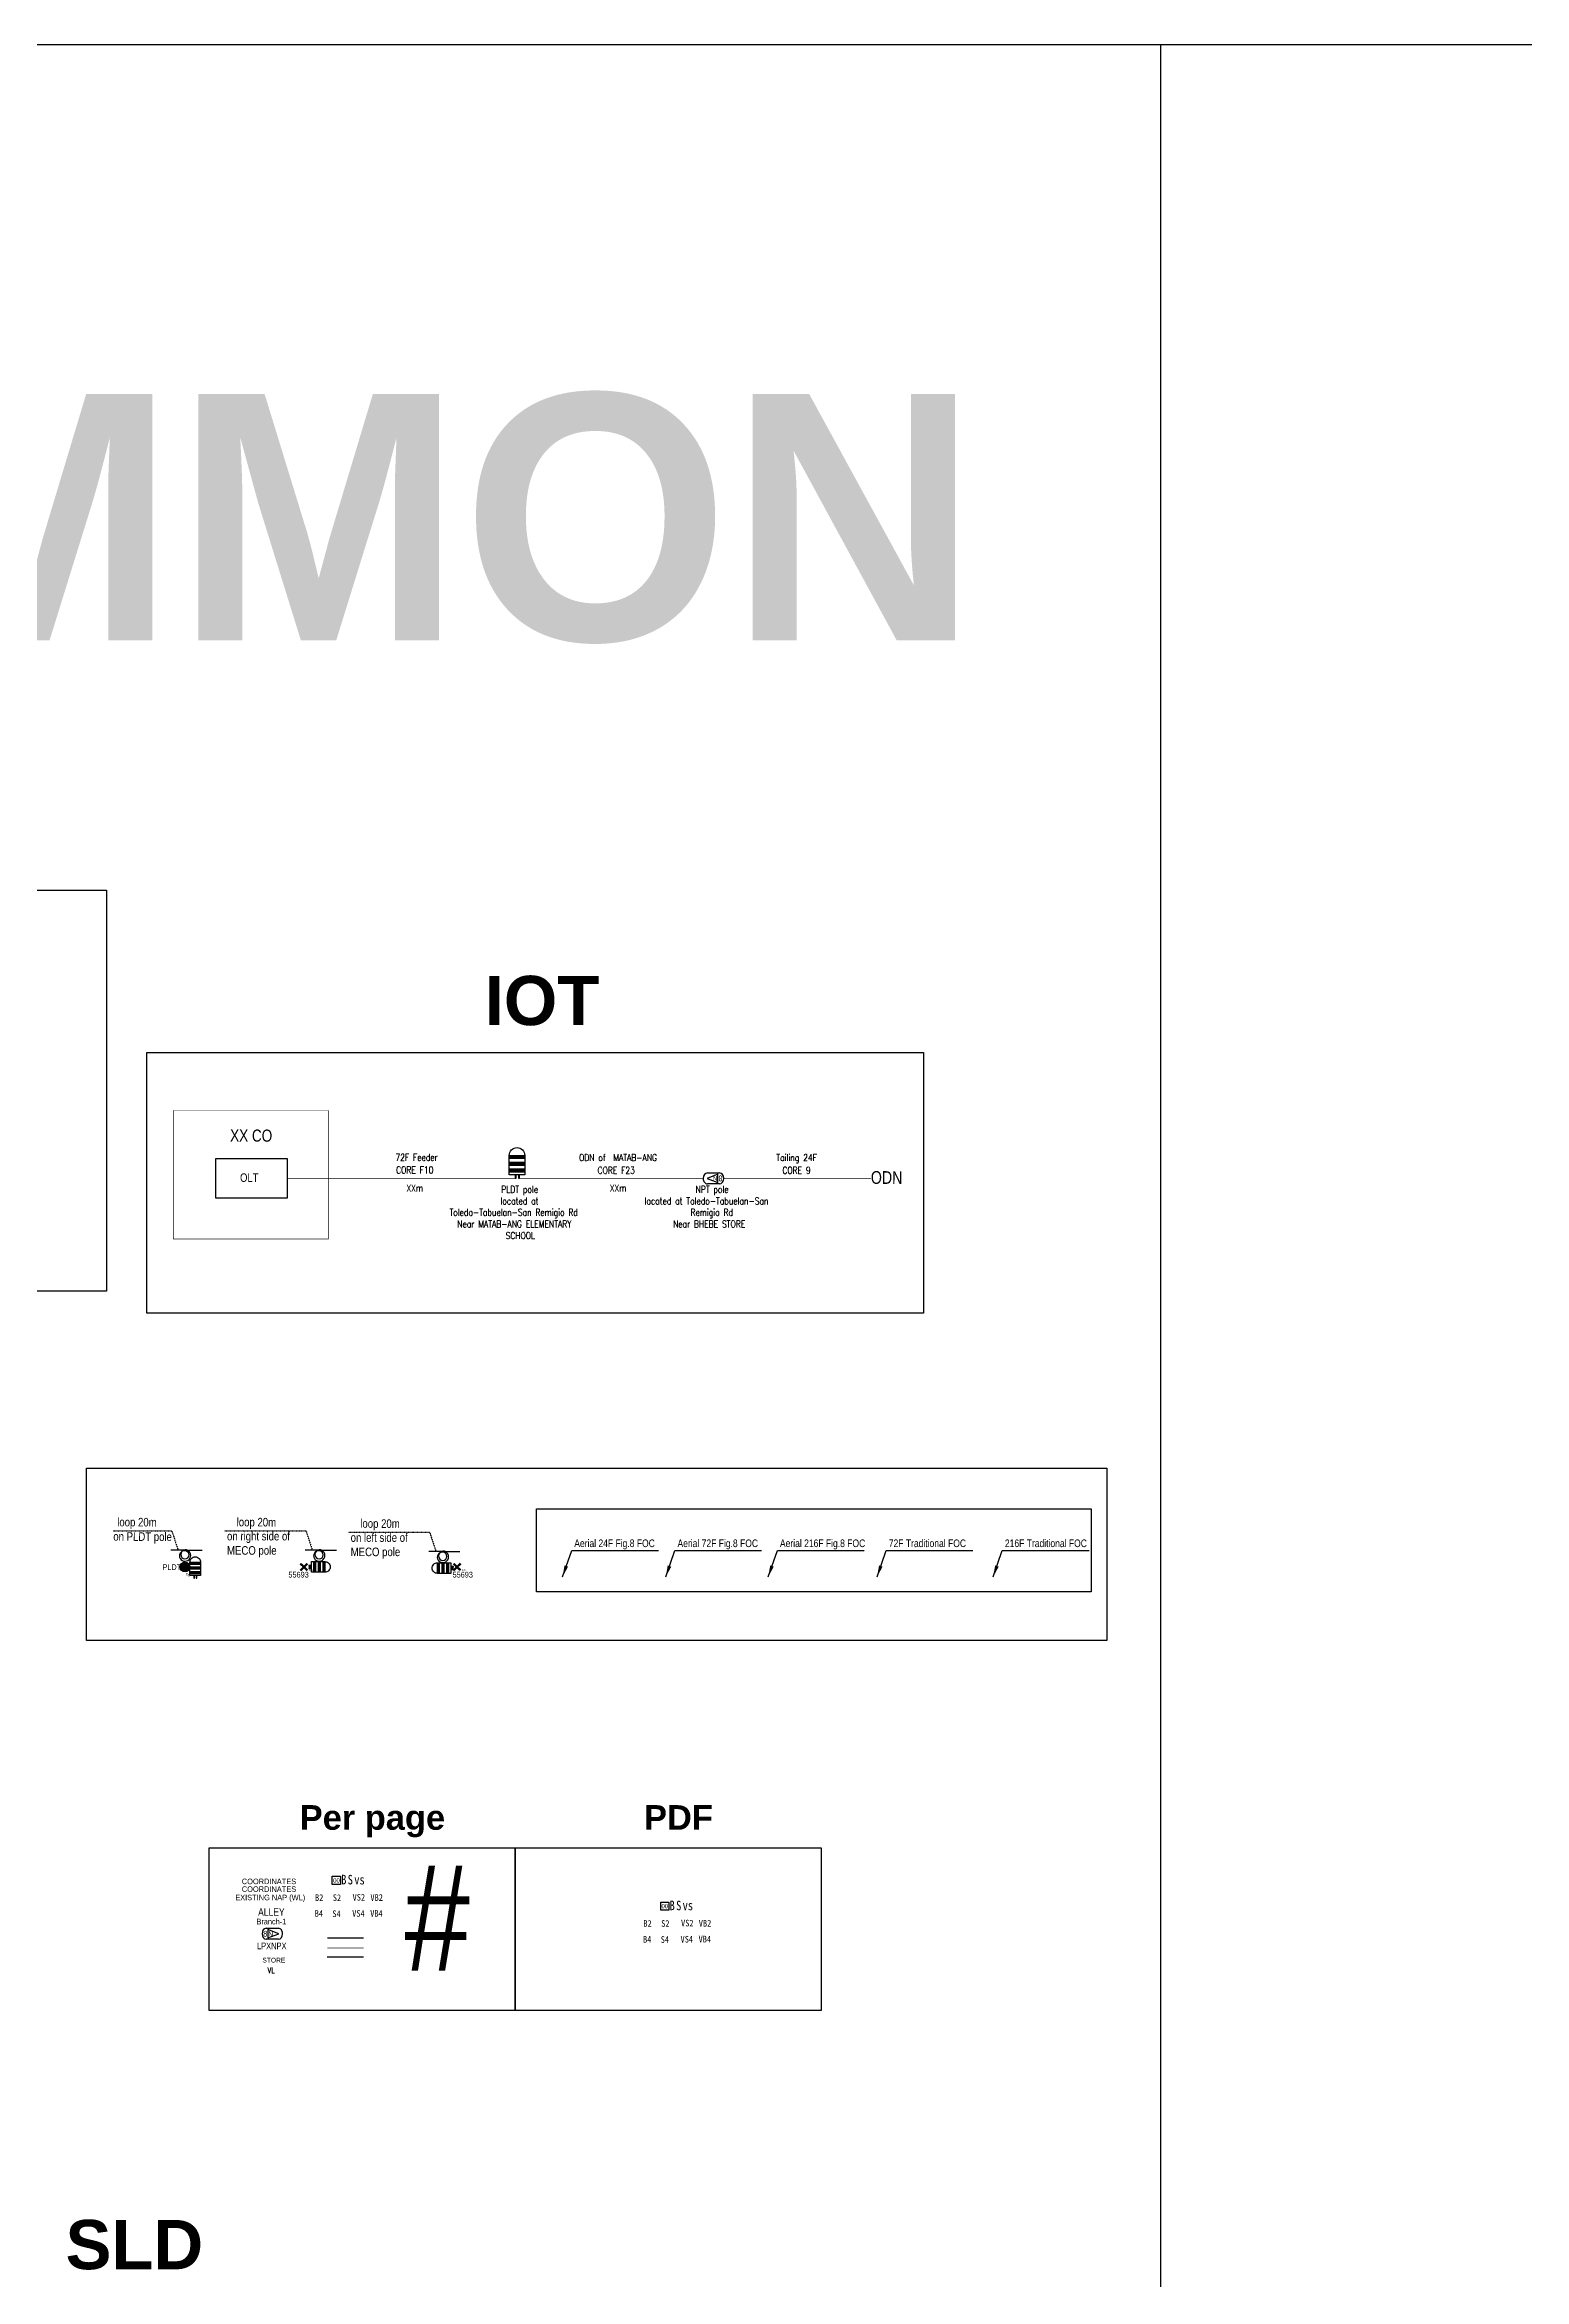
# Model space of a CAD drawing. Extents: x -663610 to -207124, y 70878 to 297551.
# Drawn here: x -254919 to -253368, y 80671 to 83014 of the extents above; entities that cross this region are included whole.
import ezdxf
from ezdxf.enums import TextEntityAlignment as Align

# ---------------------------------------------------------------- set-up
doc = ezdxf.new("R2010")
doc.units = 0
doc.header["$LTSCALE"] = 0.3
doc.linetypes.add('ACAD_ISO05W100', pattern=[33, 24, -3, 0, -3, 0, -3])
doc.linetypes.add('DASHED', pattern=[0.75, 0.5, -0.25])
doc.layers.get('0').update_dxf_attribs({"linetype": 'CONTINUOUS'})
for name, color, linetype in [('BASEMAP', 7, 'CONTINUOUS'), ('BOX No.', 7, 'CONTINUOUS'), ('CA 12 in', 7, 'CONTINUOUS'), ('CA 14 in', 7, 'CONTINUOUS'), ('CA 6 in', 7, 'CONTINUOUS'), ('CA 8 in', 7, 'CONTINUOUS'), ('COORDINATES', 3, 'CONTINUOUS'), ('DEG 12 in', 7, 'CONTINUOUS'), ('DEG 14 in', 7, 'CONTINUOUS'), ('DEG 6 in', 7, 'CONTINUOUS'), ('DEG 8 in', 7, 'CONTINUOUS'), ('Dome-Type Closure', 7, 'CONTINUOUS'), ('Electric Pole ID', 7, 'CONTINUOUS'), ('Electrical Pole (Circular Conc.)', 7, 'CONTINUOUS'), ('EXISTING DP ID', 2, 'CONTINUOUS'), ('EXISTING NAP AND LCP', 2, 'CONTINUOUS'), ('Existing NAP ID', 2, 'CONTINUOUS'), ('FOC Distribution Diagram', 1, 'CONTINUOUS'), ('FOC Distribution Diagram (Proposed)', 1, 'CONTINUOUS'), ('Gridlines', 7, 'CONTINUOUS'), ('House Number', 6, 'CONTINUOUS'), ('Loop', 7, 'CONTINUOUS'), ('Main or Branch', 7, 'CONTINUOUS'), ('NAP Boundary', 1, 'CONTINUOUS'), ('NAP-F.core used', 1, 'CONTINUOUS'), ('PLDT or SMART Pole ID', 7, 'CONTINUOUS'), ('PLDT Pole (Cirular Conc.)', 7, 'CONTINUOUS'), ('Proposed NAP', 7, 'CONTINUOUS'), ('Road Name', 7, 'CONTINUOUS'), ('Site boundry', 7, 'CONTINUOUS'), ('Survey sequence', 7, 'CONTINUOUS'), ('Vacant', 1, 'CONTINUOUS')]:
    doc.layers.add(name, color=color, linetype=linetype)
for name, color, linetype, lineweight in [('Pole size-Big', 251, 'CONTINUOUS', 0), ('Pole size-Small', 251, 'CONTINUOUS', 0), ('Pole size-very small', 251, 'CONTINUOUS', 0)]:
    doc.layers.add(name, color=color, linetype=linetype, lineweight=lineweight)
doc.styles.add('Mark', font='arial.ttf', dxfattribs={"width": 0.8, "height": 2.5})
doc.styles.add('ROMANS', font='ROMANS.SHX', dxfattribs={"width": 0.8, "height": 2})
doc.styles.get("Standard").update_dxf_attribs({"font": '', "width": 0.8})
doc.styles.add('WMF-Arial Unicode MS0', font='')
doc.styles.get('Standard').set_extended_font_data('FangSong_GB2312')
doc.styles.get('WMF-Arial Unicode MS0').set_extended_font_data('Arial Unicode MS', bold=True)
doc.linetypes.add('FENCELINE2', pattern='A,6.35,-2.54,[132,ltypeshp.shx,S=2.54,R=0,X=-2.54,Y=0],-2.54,25.4', length=36.83)
doc.dimstyles.new('ISO-25£¨lijuntu£©', dxfattribs={"dimtxt": 10, "dimasz": 6, "dimexe": 3, "dimexo": 0, "dimgap": 2, "dimtad": 3, "dimtih": 1, "dimtoh": 1, "dimtxsty": 'Standard', "dimcen": 3, "dimaunit": 1, "dimadec": 0, "dimazin": 0, "dimtfac": 1, "dimtmove": 0, "dimatfit": 3, "dimfxl": 1, "dimarcsym": 0})

# ---------------------------------------------------------------- blocks, each defined once
blk = doc.blocks.new('Dome-Type Closure')
at = {"ltscale": 0.3}
h = blk.add_hatch(color=256, dxfattribs=at)
h.paths.add_polyline_path([(66140.524, 7972.167), (66140.508, 7972.167), (66140.508, 7972.112), (66140.524, 7972.112)])
h.paths.add_polyline_path([(66140.578, 7972.167), (66140.563, 7972.167), (66140.563, 7972.112), (66140.578, 7972.112)])
at = {"color": 7, "linetype": 'Continuous'}
for p, q in [((66140.413, 7972.374), (66140.663, 7972.374)), ((66140.413, 7972.342), (66140.663, 7972.342)), ((66140.413, 7972.327), (66140.663, 7972.327)), ((66140.414, 7972.483), (66140.664, 7972.483)), ((66140.414, 7972.452), (66140.664, 7972.452)), ((66140.414, 7972.436), (66140.664, 7972.436)), ((66140.414, 7972.264), (66140.664, 7972.264)), ((66140.414, 7972.233), (66140.664, 7972.233)), ((66140.414, 7972.217), (66140.664, 7972.217)), ((66140.415, 7972.358), (66140.665, 7972.358)), ((66140.416, 7972.467), (66140.666, 7972.467)), ((66140.416, 7972.249), (66140.666, 7972.249))]:
    blk.add_line(p, q, dxfattribs=at)
blk.add_lwpolyline([(66140.664, 7972.483), (66140.664, 7972.17), (66140.414, 7972.17), (66140.414, 7972.483, -0.414214), (66140.539, 7972.608, -0.414214)], format="xyb", close=True, dxfattribs=at)
for points in [[(66140.508, 7972.112), (66140.524, 7972.112), (66140.524, 7972.167), (66140.508, 7972.167)], [(66140.563, 7972.112), (66140.578, 7972.112), (66140.578, 7972.167), (66140.563, 7972.167)]]:
    blk.add_lwpolyline(points, close=True, dxfattribs=at)
blk = doc.blocks.new('PROPOSED NAP')
at = {"color": 7, "linetype": 'Continuous'}
for p, q in [((74519.12, 11201.41), (74524.62, 11201.41)), ((74524.62, 11196.53), (74519.12, 11196.53))]:
    blk.add_line(p, q, dxfattribs=at)
blk.add_lwpolyline([(74524.77, 11198.97), (74519.88, 11200.8), (74519.88, 11197.14)], close=True, dxfattribs=at)
for centre, start_param, end_param in [((74519.12, 11198.97), 3.141593, 4.712389), ((74519.12, 11198.97), 4.712389, 6.283185), ((74524.62, 11198.97), 1.570796, 3.141593), ((74524.62, 11198.97), 0, 1.570796)]:
    blk.add_ellipse(centre, major_axis=(0, -2.44), ratio=0.75, start_param=start_param, end_param=end_param, dxfattribs=at)
at = {"color": 7, "style": 'Mark', "width": 0.8}
for s, height, p in [('8', 2.55, (74518.73, 11197.68)), ('N', 2.12, (74521.16, 11197.9))]:
    blk.add_text(s, height=height, dxfattribs=at).set_placement(p, align=Align.CENTER)
blk = doc.blocks.new('LOOP')
for p, q in [((-3.5, 1.41), (0, 1.41)), ((0, 1.29), (4.22, 1.29))]:
    blk.add_line(p, q)
for centre, radius, start, end in [((-0.12, -0.13), 1.28, 84.6247, 275.3753), ((0.02, 0.2), 1.09, 91.2841, 267.6599), ((-0.03, 0.13), 1.02, 270.5017, 88.3653), ((0, 0), 1.41, 269.992, 90.008)]:
    blk.add_arc(centre, radius, start, end)
blk = doc.blocks.new('PLDT Pole (Cirular Conc.)')
at = {"ltscale": 0.3}
blk.add_hatch(color=256, dxfattribs=at).paths.add_polyline_path([(-322433.1, 145724.2, 1), (-322438.4, 145724.2, 1)])
at = {"color": 7, "linetype": 'Continuous'}
blk.add_circle((-322435.8, 145724.2), 2.63, dxfattribs=at)
at = {"insert": (-322432.5, 145721.1), "char_height": 1.2, "width": 3.754, "attachment_point": 5}
blk.add_mtext('{\\fArial|b1|i0|c0|p34;\\C7;CC}', dxfattribs=at)
blk = doc.blocks.new('Electrical Pole (Circular Conc.)')
at = {"const_width": 1.18}
for points in [[(-322437.5, 145744.4), (-322433.6, 145740.7)], [(-322437.5, 145740.6), (-322433.6, 145744.4)]]:
    blk.add_lwpolyline(points, dxfattribs=at)
at = {"color": 1, "lineweight": 0, "ltscale": 2, "insert": (-322432.9, 145741.5), "char_height": 1.2, "width": 1.894, "attachment_point": 1}
blk.add_mtext('{\\fArial|b0|i0|c0|p34;\\C7;CC}', dxfattribs=at)

msp = doc.modelspace()

# ---------------------------------------------------------------- linework, layer by layer
at = {"color": 0, "linetype": 'DASHED', "ltscale": 0.3}
for p, q in [((-254847.4, 81456.1), (-254786, 81456.1)), ((-254786, 81456.1), (-254779.4, 81436.2)), ((-254730.8, 81456.1), (-254645.3, 81456.1)), ((-254645.3, 81456.1), (-254638.7, 81436.2)), ((-254600.6, 81454.7), (-254515.7, 81454.7)), ((-254515.7, 81454.7), (-254509.1, 81434.7))]:
    msp.add_line(p, q, dxfattribs=at)
at = {"ltscale": 2}
msp.add_lwpolyline([(-254403.5, 81479), (-253822, 81479), (-253822, 81392), (-254403.5, 81392)], close=True, dxfattribs=at)
at = {"layer": 'BASEMAP', "color": 152, "ltscale": 2, "true_color": 0x2776bb}
for points in [[(-255762.3, 83013.7), (-248424.4, 83013.7), (-248424.4, 78378.8), (-255762.3, 78378.8)], [(-255434.6, 82127.6), (-254854.5, 82127.6), (-254854.5, 81707.2), (-255434.6, 81707.2)], [(-254812.1, 81957.3), (-253997.8, 81957.3), (-253997.8, 81684.2), (-254812.1, 81684.2)], [(-254875.2, 81521.5), (-253805.8, 81521.5), (-253805.8, 81341.1), (-254875.2, 81341.1)]]:
    msp.add_lwpolyline(points, close=True, dxfattribs=at)
msp.add_lwpolyline([(-253749.6, 83013.7), (-253749.6, 78378.8)], dxfattribs=at)
at = {"layer": 'BASEMAP', "color": 143, "ltscale": 2, "true_color": 0x7aafdf}
for points in [[(-254746.7, 81123.8), (-254425.9, 81123.8), (-254425.9, 80953.1), (-254746.7, 80953.1)], [(-254425.9, 81123.8), (-254105.1, 81123.8), (-254105.1, 80953.1), (-254425.9, 80953.1)]]:
    msp.add_lwpolyline(points, close=True, dxfattribs=at)
at = {"layer": 'FOC Distribution Diagram', "linetype": 'DASHED', "ltscale": 50, "const_width": 0.518}
msp.add_lwpolyline([(-254784.3, 81896.6), (-254621.8, 81896.6), (-254621.8, 81761.8), (-254784.3, 81761.8)], close=True, dxfattribs=at)
at = {"layer": 'FOC Distribution Diagram (Proposed)', "color": 1, "linetype": 'DASHED', "ltscale": 50, "const_width": 0.518}
for points in [[(-254664.8, 81825.4), (-254425.5, 81825.4)], [(-254421.9, 81825.4), (-254228.8, 81825.4)], [(-254207.3, 81825.4), (-254053.1, 81825.4)]]:
    msp.add_lwpolyline(points, dxfattribs=at)
at = {"layer": 'Gridlines', "color": 251, "ltscale": 2}
msp.add_lwpolyline([(-254622.9, 81009.4), (-254584.9, 81009.4)], dxfattribs=at)
at = {"layer": 'NAP Boundary', "color": 5, "linetype": 'ACAD_ISO05W100', "lineweight": 0, "ltscale": 2, "const_width": 1.56}
msp.add_lwpolyline([(-254622.9, 81029.2), (-254584.9, 81029.2)], dxfattribs=at)
at = {"layer": 'NAP-F.core used', "color": 7, "ltscale": 2}
msp.add_lwpolyline([(-254664.8, 81825.4), (-254664.8, 81804.7), (-254739.8, 81804.7), (-254739.8, 81846.3), (-254664.8, 81846.3), (-254664.8, 81825.5)], dxfattribs=at)
at = {"layer": 'Site boundry', "color": 116, "linetype": 'FENCELINE2', "lineweight": 0, "ltscale": 5, "true_color": 0x136734, "const_width": 0.605}
msp.add_lwpolyline([(-254622.9, 81018.8), (-254584.9, 81018.8)], dxfattribs=at)
at = {"layer": 'Survey sequence', "color": 9, "ltscale": 2, "true_color": 0xc7c8ca}
for points in [[(-254617.7, 81093.9), (-254609.2, 81093.9), (-254609.2, 81085.4), (-254617.7, 81085.4)], [(-254273.4, 81066.8), (-254264.9, 81066.8), (-254264.9, 81058.4), (-254273.4, 81058.4)]]:
    msp.add_lwpolyline(points, close=True, dxfattribs=at)

# ---------------------------------------------------------------- block references
at = {"layer": 'Dome-Type Closure'}
for p, xscale, yscale, zscale in [((-4540601.3, -434800), 64.80408791394439, 64.80408791394439, 64.80408791394439), ((-3231273.3, -277361.3), 45.00283882912481, 45.00283882912481, 45.00283882913465)]:
    msp.add_blockref('Dome-Type Closure', p, dxfattribs=dict(at, xscale=xscale, yscale=yscale, zscale=zscale))
at = {"layer": 'Dome-Type Closure', "xscale": 45.00283882912481, "yscale": 45.00283882912481, "zscale": 45.00283882913465}
for p, rotation in [((-613409.9, 3057930.1), 270.0000000005929), ((104277, -2895095.1), 90.00000000059283)]:
    msp.add_blockref('Dome-Type Closure', p, dxfattribs=dict(at, rotation=rotation))
at = {"layer": 'Electrical Pole (Circular Conc.)', "color": 1, "lineweight": 0, "xscale": 1.91930200002389, "yscale": 1.91930200002389, "zscale": 1.919302000013738}
for p in [(364203.8, -198305.9), (364364.3, -198305.9)]:
    msp.add_blockref('Electrical Pole (Circular Conc.)', p, dxfattribs=at)
at = {"layer": 'EXISTING NAP AND LCP', "color": 1, "xscale": 2.347523674960324, "yscale": 2.347523674887796, "zscale": 2.347523674886913}
msp.add_blockref('PROPOSED NAP', (-429622.4, 54743.8), dxfattribs=at)
at = {"layer": 'Loop', "xscale": 4.241880405985285, "yscale": 4.241880406014388, "zscale": 4.241880406006983}
for p in [(-254772, 81430.2), (-254631.3, 81430.2), (-254501.7, 81428.7)]:
    msp.add_blockref('LOOP', p, dxfattribs=at)
at = {"layer": 'PLDT Pole (Cirular Conc.)', "color": 1, "lineweight": 0, "xscale": 1.919302000001431, "yscale": 1.91930200002389, "zscale": 1.919302000013738, "rotation": 333.3465814782168}
msp.add_blockref('PLDT Pole (Cirular Conc.)', (172852, -446162.2), dxfattribs=at)
at = {"layer": 'Proposed NAP', "color": 1, "xscale": 2.347523674950935, "yscale": 2.347523674950935, "zscale": 2.347523674950935, "rotation": 180}
msp.add_blockref('PROPOSED NAP', (-79276.2, 108115.2), dxfattribs=at)

# ---------------------------------------------------------------- texts
at = {"color": 7, "style": 'Mark', "width": 0.8}
for s, height, p in [('XX CO', 12.7, (-254702.7, 81863.9)), ('OLT', 8.89, (-254704.7, 81821.7))]:
    msp.add_text(s, height=height, rotation=359.6907, dxfattribs=at).set_placement(p, align=Align.CENTER)
at = {"style": 'ROMANS', "width": 0.8}
for s, height, p in [('72F Feeder', 7.26, (-254529.3, 81843.9)), ('ODN of  MATAB-ANG', 7.258, (-254318.1, 81843.6)), ('Tailing 24F', 7.258, (-254130.9, 81843.6)), ('CORE F10', 7.26, (-254531.2, 81830.5)), ('XXm', 7.26, (-254531.2, 81811.5)), ('CORE F23', 7.26, (-254320, 81830.2)), ('XXm', 7.26, (-254318.1, 81811.5)), ('CORE 9', 7.26, (-254131, 81830.2))]:
    msp.add_text(s, height=height, dxfattribs=at).set_placement(p, align=Align.CENTER)
at = {"style": 'Mark', "width": 0.8}
msp.add_text('ODN', height=13.34, rotation=359.6907, dxfattribs=at).set_placement((-254036.6, 81819.6), align=Align.CENTER)
at = {"lineweight": 5, "style": 'Mark', "width": 0.8}
for s, p in [('loop 20m', (-254843.1, 81460.7, 27.8)), ('loop 20m', (-254717.9, 81460.7, 27.8)), ('loop 20m', (-254588.3, 81459.2, 27.8)), ('on PLDT pole', (-254847.2, 81445.6, 27.8))]:
    msp.add_text(s, height=8.99, rotation=359.65, dxfattribs=at).set_placement(p)
at = {"color": 1, "lineweight": 5, "style": 'Mark', "width": 0.8}
for s, p in [('Aerial 24F Fig.8 FOC', (-254364, 81438.9, 13.9)), ('Aerial 72F Fig.8 FOC', (-254255.8, 81438.9, 13.9)), ('Aerial 216F Fig.8 FOC', (-254148.4, 81438.9, 13.9)), ('72F Traditional FOC', (-254034.3, 81438.9, 13.9)), ('216F Traditional FOC', (-253912.6, 81438.9, 13.9))]:
    msp.add_text(s, height=8, dxfattribs=at).set_placement(p)
at = {"color": 0, "ltscale": 2, "char_height": 7.258, "width": 151.084, "attachment_point": 1, "style": 'ROMANS'}
for s, insert in [('\\pi54.39107;PLDT pole \\P\\pi53.56163;located at \\P\\pi0.06275;Toledo-Tabuelan-San Remigio Rd \\P\\pi8.35715;Near MATAB-ANG ELEMENTARY \\P\\pi58.95299;SCHOOL  ', (-254494.9, 81817.5)), ('\\pi56.60291;NPT pole \\P\\pi3.10403;located at Toledo-Tabuelan-San \\P\\pi51.21155;Remigio Rd \\P\\pi32.96387;Near BHEBE STORE ', (-254293.4, 81817.5))]:
    msp.add_mtext(s, dxfattribs=dict(at, insert=insert))
at = {"char_height": 9, "width": 263.334, "attachment_point": 1, "style": 'Mark'}
for s, insert in [('on right side of \\PMECO pole', (-254728, 81454.9)), ('on left side of \\PMECO pole', (-254598.4, 81453.4))]:
    msp.add_mtext(s, dxfattribs=dict(at, insert=insert))
at = {"layer": 'BASEMAP', "color": 152, "ltscale": 2, "true_color": 0x2776bb, "style": 'WMF-Arial Unicode MS0'}
for s, height, p in [('COMMON', 258.26, (-254782.3, 82389.2)), ('IOT', 51.65, (-254397.8, 81986))]:
    msp.add_text(s, height=height, dxfattribs=at).set_placement(p, align=Align.CENTER)
at = {"layer": 'BASEMAP', "color": 143, "ltscale": 2, "true_color": 0x7aafdf, "style": 'WMF-Arial Unicode MS0'}
for s, height, p in [('Per page', 25.83, (-254575.6, 81142.6)), ('PDF', 25.83, (-254254.8, 81142.6)), ('SLD', 51.65, (-254825.1, 80682))]:
    msp.add_text(s, height=height, dxfattribs=at).set_placement(p, align=Align.CENTER)
at = {"layer": 'BOX No.', "color": 251, "style": 'Mark', "width": 0.8}
msp.add_text('#', height=110.7, dxfattribs=at).set_placement((-254507.7, 80994.9), align=Align.CENTER)
at = {"layer": 'CA 12 in', "color": 2, "lineweight": 0, "width": 0.8}
for p in [(-254635.8, 81068), (-254291.6, 81040.9)]:
    msp.add_text('B2', height=7, dxfattribs=at).set_placement(p)
at = {"layer": 'CA 14 in', "color": 6, "lineweight": 0, "width": 0.8}
for p in [(-254577.7, 81068.1), (-254233.5, 81041.1)]:
    msp.add_text('VB2', height=7, dxfattribs=at).set_placement(p)
at = {"layer": 'CA 6 in', "color": 3, "lineweight": 0, "width": 0.8}
for p in [(-254596.4, 81068.3), (-254252.1, 81041.3)]:
    msp.add_text('VS2', height=7, dxfattribs=at).set_placement(p)
at = {"layer": 'CA 8 in', "color": 4, "lineweight": 0, "width": 0.8}
for p in [(-254617.1, 81067.9), (-254272.9, 81040.9)]:
    msp.add_text('S2', height=7, dxfattribs=at).set_placement(p)
at = {"layer": 'COORDINATES', "color": 3, "style": 'Mark', "width": 0.8}
for p in [(-254684, 81085.6), (-254684, 81077.5)]:
    msp.add_text('COORDINATES', height=5.808, dxfattribs=at).set_placement(p, align=Align.CENTER)
at = {"layer": 'DEG 12 in', "color": 2, "lineweight": 0, "width": 0.8}
for p in [(-254636.1, 81051.4), (-254291.9, 81024.3)]:
    msp.add_text('B4', height=7, dxfattribs=at).set_placement(p)
at = {"layer": 'DEG 14 in', "color": 6, "lineweight": 0, "width": 0.8}
for p in [(-254577.9, 81051.5), (-254233.7, 81024.5)]:
    msp.add_text('VB4', height=7, dxfattribs=at).set_placement(p)
at = {"layer": 'DEG 6 in', "color": 3, "lineweight": 0, "width": 0.8}
for p in [(-254596.8, 81051.5), (-254252.6, 81024.4)]:
    msp.add_text('VS4', height=7, dxfattribs=at).set_placement(p)
at = {"layer": 'DEG 8 in', "color": 4, "lineweight": 0, "width": 0.8}
for p in [(-254617.6, 81051.1), (-254273.4, 81024)]:
    msp.add_text('S4', height=7, dxfattribs=at).set_placement(p)
at = {"layer": 'Electric Pole ID', "style": 'Mark', "width": 0.8}
for p in [(-254653, 81407), (-254480.9, 81407)]:
    msp.add_text('55693', height=6, dxfattribs=at).set_placement(p, align=Align.CENTER)
at = {"layer": 'EXISTING DP ID', "color": 3, "style": 'Mark', "width": 0.8}
msp.add_text('EXISTING NAP (WL)', height=5.808, dxfattribs=at).set_placement((-254682.7, 81068.7), align=Align.CENTER)
at = {"layer": 'Existing NAP ID', "style": 'Mark', "width": 0.8}
msp.add_text('LPXNPX', height=7, dxfattribs=at).set_placement((-254681.1, 81017.4), align=Align.CENTER)
at = {"layer": 'House Number', "color": 6, "insert": (-254706.5, 81016.8), "char_height": 5, "width": 49.861, "attachment_point": 1, "style": 'Mark'}
msp.add_mtext('\\pi24.93056;\\P\\pi15.58131;STORE', dxfattribs=at)
at = {"layer": 'Main or Branch', "style": 'Mark', "width": 0.8}
msp.add_text('Branch-1', height=6, rotation=359.9617, dxfattribs=at).set_placement((-254681.5, 81043.4), align=Align.CENTER)
at = {"layer": 'PLDT or SMART Pole ID', "style": 'Mark', "width": 0.8}
msp.add_text('PLDT', height=6, dxfattribs=at).set_placement((-254785.9, 81414.9), align=Align.CENTER)
at = {"layer": 'Pole size-Big', "color": 2, "lineweight": 0, "width": 0.8}
for p in [(-254608.3, 81085.4), (-254264.1, 81058.3)]:
    msp.add_text('B', height=10, dxfattribs=at).set_placement(p)
at = {"layer": 'Pole size-Small', "color": 2, "lineweight": 0, "width": 0.8}
for p in [(-254601.5, 81085.3), (-254257.2, 81058.2)]:
    msp.add_text('S', height=10, dxfattribs=at).set_placement(p)
at = {"layer": 'Pole size-very small', "color": 2, "lineweight": 0, "width": 0.8}
for p in [(-254594.6, 81085.3), (-254250.4, 81058.3)]:
    msp.add_text('vs', height=10, dxfattribs=at).set_placement(p)
at = {"layer": 'Road Name', "color": 7, "lineweight": 0, "style": 'Mark', "width": 0.8}
e = msp.add_text('ALLEY', height=8, dxfattribs=at)
e.set_placement((-254681.5, 81052.4), align=Align.CENTER)
e.dxf.unprotected_set("ltscale", 0)
at = {"layer": 'Survey sequence', "color": 9, "true_color": 0xc7c8ca, "style": 'Mark', "width": 0.8}
for p in [(-254613.3, 81087.3), (-254269.1, 81060.3)]:
    msp.add_text('00', height=4.52, dxfattribs=at).set_placement(p, align=Align.CENTER)
at = {"layer": 'Vacant', "color": 251, "insert": (-254685.6, 80998.2), "char_height": 6, "width": 263.334, "attachment_point": 1, "style": 'ROMANS'}
msp.add_mtext('VL', dxfattribs=at)

# ---------------------------------------------------------------- leaders
at = {"color": 1, "ltscale": 2}
for points in [[(-254376.3, 81407.7), (-254366.7, 81435.3), (-254275.7, 81435.3)], [(-254268.1, 81407.7), (-254258.5, 81435.3), (-254167.6, 81435.3)], [(-254160.7, 81407.7), (-254151.1, 81435.3), (-254060.2, 81435.3)], [(-254046.6, 81407.7), (-254037, 81435.3), (-253946.1, 81435.3)], [(-253924.9, 81407.7), (-253915.3, 81435.3), (-253824.4, 81435.3)]]:
    msp.add_leader(points, dimstyle='ISO-25£¨lijuntu£©', override={"dimasz": 12, "dimgap": 0.5, "dimtad": 0}, dxfattribs=at)

doc.saveas('drawing.dxf')
